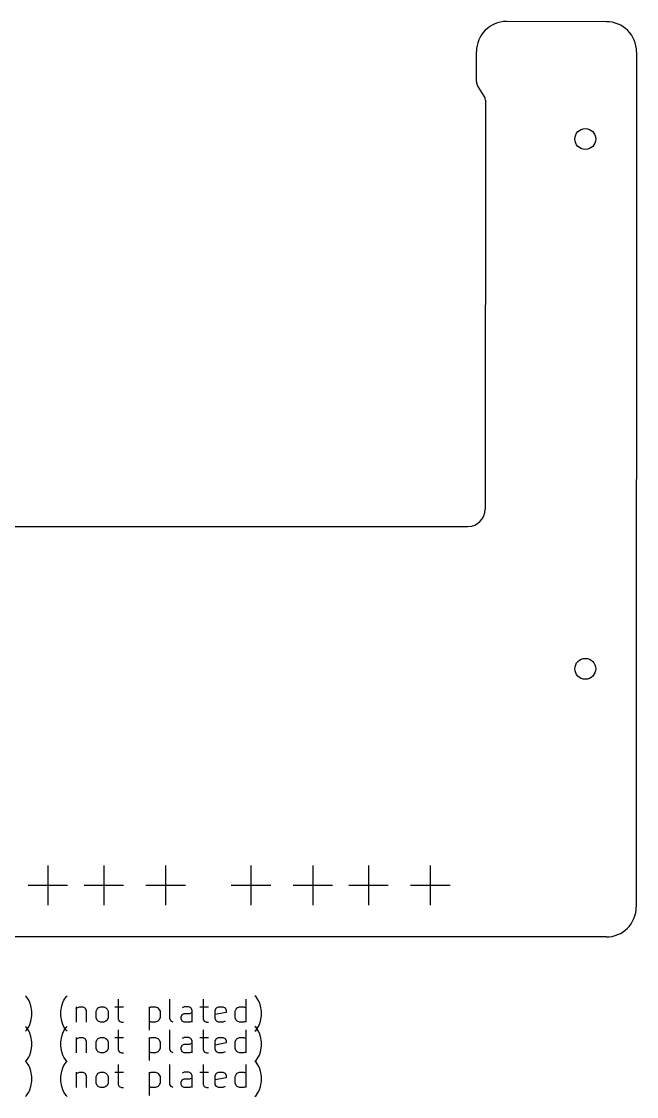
# Model space of a CAD drawing. Extents: x 2.36 to 6.39, y -5.5 to -1.85.
# Drawn here: x 4.305 to 6.394, y -5.503 to -1.85 of the extents above; entities that cross this region are included whole.
import ezdxf

# ---------------------------------------------------------------- set-up
doc = ezdxf.new("R2010")
doc.units = 0
doc.header["$MEASUREMENT"] = 0
doc.layers.add('BLACK', color=7, linetype='CONTINUOUS')

msp = doc.modelspace()

# ---------------------------------------------------------------- linework, layer by layer
at = {"layer": 'BLACK', "linetype": 'CONTINUOUS'}
for p, q in [((6.292, -1.8511), (5.9531, -1.8504)), ((5.8507, -2.0548), (5.8507, -1.9528)), ((6.3944, -1.9534), (6.3937, -4.8583)), ((5.8771, -2.1039), (5.8546, -2.0681)), ((5.881, -2.1172), (5.8807, -3.5067)), ((3.0933, -3.5657), (5.8217, -3.5657)), ((4.3951, -4.7182), (4.3951, -4.8521)), ((4.5849, -4.7182), (4.5849, -4.8521)), ((4.7951, -4.7182), (4.7951, -4.8521)), ((5.0849, -4.7182), (5.0849, -4.8521)), ((5.2951, -4.7182), (5.2951, -4.8521)), ((5.4839, -4.7182), (5.4839, -4.8521)), ((5.6941, -4.7182), (5.6941, -4.8521)), ((4.3282, -4.7852), (4.462, -4.7852)), ((4.518, -4.7852), (4.6518, -4.7852)), ((4.7282, -4.7852), (4.862, -4.7852)), ((5.018, -4.7852), (5.1518, -4.7852)), ((5.2282, -4.7852), (5.362, -4.7852)), ((5.417, -4.7852), (5.5508, -4.7852)), ((5.6272, -4.7852), (5.761, -4.7852)), ((6.2913, -4.9606), (2.5433, -4.9606)), ((4.3224, -5.1643), (4.3186, -5.1606)), ((4.3299, -5.1756), (4.3224, -5.1643)), ((4.3336, -5.1831), (4.3299, -5.1756)), ((4.3374, -5.1943), (4.3336, -5.1831)), ((4.4423, -5.1943), (4.4461, -5.1831)), ((4.4461, -5.1831), (4.4498, -5.1756)), ((4.4498, -5.1756), (4.4573, -5.1643)), ((4.4573, -5.1643), (4.4611, -5.1606)), ((4.6336, -5.1718), (4.6336, -5.2393)), ((4.8098, -5.2393), (4.8098, -5.1718)), ((4.9223, -5.1718), (4.9223, -5.2393)), ((5.0685, -5.2506), (5.0685, -5.1718)), ((5.1023, -5.1643), (5.0985, -5.1606)), ((5.1098, -5.1756), (5.1023, -5.1643)), ((5.1135, -5.1831), (5.1098, -5.1756)), ((5.1173, -5.1943), (5.1135, -5.1831)), ((4.3411, -5.2131), (4.3374, -5.1943)), ((4.3411, -5.2281), (4.3411, -5.2131)), ((4.4386, -5.2131), (4.4423, -5.1943)), ((4.4386, -5.2281), (4.4386, -5.2131)), ((4.4911, -5.1981), (4.4911, -5.2506)), ((4.4911, -5.2056), (4.4948, -5.2018)), ((4.4948, -5.2018), (4.5023, -5.1981)), ((4.5023, -5.1981), (4.5136, -5.1981)), ((4.5136, -5.1981), (4.5211, -5.2018)), ((4.5211, -5.2018), (4.5248, -5.2093)), ((4.5248, -5.2093), (4.5248, -5.2506)), ((4.5586, -5.2131), (4.5623, -5.2056)), ((4.5586, -5.2356), (4.5586, -5.2131)), ((4.5623, -5.2056), (4.5661, -5.2018)), ((4.5661, -5.2018), (4.5736, -5.1981)), ((4.5736, -5.1981), (4.5848, -5.1981)), ((4.5848, -5.1981), (4.5923, -5.2018)), ((4.5923, -5.2018), (4.5961, -5.2056)), ((4.5961, -5.2056), (4.5998, -5.2131)), ((4.5998, -5.2131), (4.5998, -5.2356)), ((4.6223, -5.1981), (4.6523, -5.1981)), ((4.7386, -5.1981), (4.7386, -5.2768)), ((4.7386, -5.2018), (4.7461, -5.1981)), ((4.7461, -5.1981), (4.7611, -5.1981)), ((4.7611, -5.1981), (4.7686, -5.2018)), ((4.7686, -5.2018), (4.7723, -5.2056)), ((4.7723, -5.2056), (4.7761, -5.2131)), ((4.7761, -5.2131), (4.7761, -5.2356)), ((4.8585, -5.1981), (4.851, -5.2018)), ((4.851, -5.2243), (4.8585, -5.2206)), ((4.8735, -5.1981), (4.8585, -5.1981)), ((4.8585, -5.2206), (4.8773, -5.2206)), ((4.881, -5.2018), (4.8735, -5.1981)), ((4.8773, -5.2206), (4.8848, -5.2168)), ((4.8848, -5.2093), (4.881, -5.2018)), ((4.8848, -5.2506), (4.8848, -5.2093)), ((4.911, -5.1981), (4.941, -5.1981)), ((4.9635, -5.2093), (4.9673, -5.2018)), ((4.9635, -5.2393), (4.9635, -5.2093)), ((5.001, -5.2168), (4.9635, -5.2243)), ((4.9673, -5.2018), (4.9748, -5.1981)), ((4.9748, -5.1981), (4.9898, -5.1981)), ((4.9898, -5.1981), (4.9973, -5.2018)), ((4.9973, -5.2018), (5.001, -5.2093)), ((5.001, -5.2093), (5.001, -5.2168)), ((5.031, -5.2131), (5.0348, -5.2056)), ((5.031, -5.2356), (5.031, -5.2131)), ((5.0348, -5.2056), (5.0385, -5.2018)), ((5.0385, -5.2018), (5.046, -5.1981)), ((5.046, -5.1981), (5.061, -5.1981)), ((5.061, -5.1981), (5.0685, -5.2018)), ((5.121, -5.2131), (5.1173, -5.1943)), ((5.121, -5.2281), (5.121, -5.2131)), ((4.3299, -5.2656), (4.3336, -5.2581)), ((4.3336, -5.2581), (4.3374, -5.2468)), ((4.3374, -5.2468), (4.3411, -5.2281)), ((4.4423, -5.2468), (4.4386, -5.2281)), ((4.4461, -5.2581), (4.4423, -5.2468)), ((4.4498, -5.2656), (4.4461, -5.2581)), ((4.5623, -5.2431), (4.5586, -5.2356)), ((4.5661, -5.2468), (4.5623, -5.2431)), ((4.5736, -5.2506), (4.5661, -5.2468)), ((4.5848, -5.2506), (4.5736, -5.2506)), ((4.5923, -5.2468), (4.5848, -5.2506)), ((4.5961, -5.2431), (4.5923, -5.2468)), ((4.5998, -5.2356), (4.5961, -5.2431)), ((4.6336, -5.2393), (4.6373, -5.2468)), ((4.6373, -5.2468), (4.6448, -5.2506)), ((4.6448, -5.2506), (4.6523, -5.2506)), ((4.7461, -5.2506), (4.7386, -5.2468)), ((4.7611, -5.2506), (4.7461, -5.2506)), ((4.7686, -5.2468), (4.7611, -5.2506)), ((4.7723, -5.2431), (4.7686, -5.2468)), ((4.7761, -5.2356), (4.7723, -5.2431)), ((4.8136, -5.2468), (4.8098, -5.2393)), ((4.8211, -5.2506), (4.8136, -5.2468)), ((4.8473, -5.2318), (4.851, -5.2243)), ((4.8473, -5.2393), (4.8473, -5.2318)), ((4.851, -5.2468), (4.8473, -5.2393)), ((4.8585, -5.2506), (4.851, -5.2468)), ((4.8773, -5.2506), (4.8585, -5.2506)), ((4.8848, -5.2468), (4.8773, -5.2506)), ((4.9223, -5.2393), (4.926, -5.2468)), ((4.926, -5.2468), (4.9335, -5.2506)), ((4.9335, -5.2506), (4.941, -5.2506)), ((4.9673, -5.2468), (4.9635, -5.2393)), ((4.9748, -5.2506), (4.9673, -5.2468)), ((4.9898, -5.2506), (4.9748, -5.2506)), ((4.9973, -5.2468), (4.9898, -5.2506)), ((5.0348, -5.2431), (5.031, -5.2356)), ((5.0385, -5.2468), (5.0348, -5.2431)), ((5.046, -5.2506), (5.0385, -5.2468)), ((5.061, -5.2506), (5.046, -5.2506)), ((5.0685, -5.2468), (5.061, -5.2506)), ((5.1098, -5.2656), (5.1135, -5.2581)), ((5.1135, -5.2581), (5.1173, -5.2468)), ((5.1173, -5.2468), (5.121, -5.2281)), ((4.3224, -5.2683), (4.3186, -5.2645)), ((4.3186, -5.2806), (4.3224, -5.2768)), ((4.3224, -5.2768), (4.3299, -5.2656)), ((4.3299, -5.2795), (4.3224, -5.2683)), ((4.3336, -5.287), (4.3299, -5.2795)), ((4.3374, -5.2983), (4.3336, -5.287)), ((4.4423, -5.2983), (4.4461, -5.287)), ((4.4461, -5.287), (4.4498, -5.2795)), ((4.4573, -5.2768), (4.4498, -5.2656)), ((4.4498, -5.2795), (4.4573, -5.2683)), ((4.4573, -5.2683), (4.4611, -5.2645)), ((4.4611, -5.2806), (4.4573, -5.2768)), ((4.6336, -5.2758), (4.6336, -5.3433)), ((4.8098, -5.3433), (4.8098, -5.2758)), ((4.9223, -5.2758), (4.9223, -5.3433)), ((5.0685, -5.3545), (5.0685, -5.2758)), ((5.1023, -5.2683), (5.0985, -5.2645)), ((5.0985, -5.2806), (5.1023, -5.2768)), ((5.1023, -5.2768), (5.1098, -5.2656)), ((5.1098, -5.2795), (5.1023, -5.2683)), ((5.1135, -5.287), (5.1098, -5.2795)), ((5.1173, -5.2983), (5.1135, -5.287)), ((4.3411, -5.317), (4.3374, -5.2983)), ((4.3374, -5.3508), (4.3411, -5.332)), ((4.3411, -5.332), (4.3411, -5.317)), ((4.4386, -5.317), (4.4423, -5.2983)), ((4.4386, -5.332), (4.4386, -5.317)), ((4.4423, -5.3508), (4.4386, -5.332)), ((4.4911, -5.302), (4.4911, -5.3545)), ((4.4911, -5.3095), (4.4948, -5.3058)), ((4.4948, -5.3058), (4.5023, -5.302)), ((4.5023, -5.302), (4.5136, -5.302)), ((4.5136, -5.302), (4.5211, -5.3058)), ((4.5211, -5.3058), (4.5248, -5.3133)), ((4.5248, -5.3133), (4.5248, -5.3545)), ((4.5586, -5.317), (4.5623, -5.3095)), ((4.5586, -5.3395), (4.5586, -5.317)), ((4.5623, -5.3095), (4.5661, -5.3058)), ((4.5661, -5.3058), (4.5736, -5.302)), ((4.5736, -5.302), (4.5848, -5.302)), ((4.5848, -5.302), (4.5923, -5.3058)), ((4.5923, -5.3058), (4.5961, -5.3095)), ((4.5961, -5.3095), (4.5998, -5.317)), ((4.5998, -5.317), (4.5998, -5.3395)), ((4.6223, -5.302), (4.6523, -5.302)), ((4.7386, -5.302), (4.7386, -5.3808)), ((4.7386, -5.3058), (4.7461, -5.302)), ((4.7461, -5.302), (4.7611, -5.302)), ((4.7611, -5.302), (4.7686, -5.3058)), ((4.7686, -5.3058), (4.7723, -5.3095)), ((4.7723, -5.3095), (4.7761, -5.317)), ((4.7761, -5.317), (4.7761, -5.3395)), ((4.8473, -5.3358), (4.851, -5.3283)), ((4.8585, -5.302), (4.851, -5.3058)), ((4.851, -5.3283), (4.8585, -5.3245)), ((4.8735, -5.302), (4.8585, -5.302)), ((4.8585, -5.3245), (4.8773, -5.3245)), ((4.881, -5.3058), (4.8735, -5.302)), ((4.8773, -5.3245), (4.8848, -5.3208)), ((4.8848, -5.3133), (4.881, -5.3058)), ((4.8848, -5.3545), (4.8848, -5.3133)), ((4.911, -5.302), (4.941, -5.302)), ((4.9635, -5.3133), (4.9673, -5.3058)), ((4.9635, -5.3433), (4.9635, -5.3133)), ((5.001, -5.3208), (4.9635, -5.3283)), ((4.9673, -5.3058), (4.9748, -5.302)), ((4.9748, -5.302), (4.9898, -5.302)), ((4.9898, -5.302), (4.9973, -5.3058)), ((4.9973, -5.3058), (5.001, -5.3133)), ((5.001, -5.3133), (5.001, -5.3208)), ((5.031, -5.317), (5.0348, -5.3095)), ((5.031, -5.3395), (5.031, -5.317)), ((5.0348, -5.3095), (5.0385, -5.3058)), ((5.0385, -5.3058), (5.046, -5.302)), ((5.046, -5.302), (5.061, -5.302)), ((5.061, -5.302), (5.0685, -5.3058)), ((5.121, -5.317), (5.1173, -5.2983)), ((5.1173, -5.3508), (5.121, -5.332)), ((5.121, -5.332), (5.121, -5.317)), ((4.3299, -5.3695), (4.3336, -5.362)), ((4.3336, -5.362), (4.3374, -5.3508)), ((4.4461, -5.362), (4.4423, -5.3508)), ((4.4498, -5.3695), (4.4461, -5.362)), ((4.5623, -5.347), (4.5586, -5.3395)), ((4.5661, -5.3508), (4.5623, -5.347)), ((4.5736, -5.3545), (4.5661, -5.3508)), ((4.5848, -5.3545), (4.5736, -5.3545)), ((4.5923, -5.3508), (4.5848, -5.3545)), ((4.5961, -5.347), (4.5923, -5.3508)), ((4.5998, -5.3395), (4.5961, -5.347)), ((4.6336, -5.3433), (4.6373, -5.3508)), ((4.6373, -5.3508), (4.6448, -5.3545)), ((4.6448, -5.3545), (4.6523, -5.3545)), ((4.7461, -5.3545), (4.7386, -5.3508)), ((4.7611, -5.3545), (4.7461, -5.3545)), ((4.7686, -5.3508), (4.7611, -5.3545)), ((4.7723, -5.347), (4.7686, -5.3508)), ((4.7761, -5.3395), (4.7723, -5.347)), ((4.8136, -5.3508), (4.8098, -5.3433)), ((4.8211, -5.3545), (4.8136, -5.3508)), ((4.8473, -5.3433), (4.8473, -5.3358)), ((4.851, -5.3508), (4.8473, -5.3433)), ((4.8585, -5.3545), (4.851, -5.3508)), ((4.8773, -5.3545), (4.8585, -5.3545)), ((4.8848, -5.3508), (4.8773, -5.3545)), ((4.9223, -5.3433), (4.926, -5.3508)), ((4.926, -5.3508), (4.9335, -5.3545)), ((4.9335, -5.3545), (4.941, -5.3545)), ((4.9673, -5.3508), (4.9635, -5.3433)), ((4.9748, -5.3545), (4.9673, -5.3508)), ((4.9898, -5.3545), (4.9748, -5.3545)), ((4.9973, -5.3508), (4.9898, -5.3545)), ((5.0348, -5.347), (5.031, -5.3395)), ((5.0385, -5.3508), (5.0348, -5.347)), ((5.046, -5.3545), (5.0385, -5.3508)), ((5.061, -5.3545), (5.046, -5.3545)), ((5.0685, -5.3508), (5.061, -5.3545)), ((5.1098, -5.3695), (5.1135, -5.362)), ((5.1135, -5.362), (5.1173, -5.3508)), ((4.3186, -5.3845), (4.3224, -5.3808)), ((4.3224, -5.3864), (4.3186, -5.3826)), ((4.3224, -5.3808), (4.3299, -5.3695)), ((4.3299, -5.3976), (4.3224, -5.3864)), ((4.3336, -5.4051), (4.3299, -5.3976)), ((4.3374, -5.4164), (4.3336, -5.4051)), ((4.4423, -5.4164), (4.4461, -5.4051)), ((4.4461, -5.4051), (4.4498, -5.3976)), ((4.4573, -5.3808), (4.4498, -5.3695)), ((4.4498, -5.3976), (4.4573, -5.3864)), ((4.4611, -5.3845), (4.4573, -5.3808)), ((4.4573, -5.3864), (4.4611, -5.3826)), ((4.6336, -5.3939), (4.6336, -5.4614)), ((4.8098, -5.4614), (4.8098, -5.3939)), ((4.9223, -5.3939), (4.9223, -5.4614)), ((5.0685, -5.4726), (5.0685, -5.3939)), ((5.0985, -5.3845), (5.1023, -5.3808)), ((5.1023, -5.3864), (5.0985, -5.3826)), ((5.1023, -5.3808), (5.1098, -5.3695)), ((5.1098, -5.3976), (5.1023, -5.3864)), ((5.1135, -5.4051), (5.1098, -5.3976)), ((5.1173, -5.4164), (5.1135, -5.4051)), ((4.3411, -5.4351), (4.3374, -5.4164)), ((4.3411, -5.4501), (4.3411, -5.4351)), ((4.4386, -5.4351), (4.4423, -5.4164)), ((4.4386, -5.4501), (4.4386, -5.4351)), ((4.4911, -5.4201), (4.4911, -5.4726)), ((4.4911, -5.4276), (4.4948, -5.4239)), ((4.4948, -5.4239), (4.5023, -5.4201)), ((4.5023, -5.4201), (4.5136, -5.4201)), ((4.5136, -5.4201), (4.5211, -5.4239)), ((4.5211, -5.4239), (4.5248, -5.4314)), ((4.5248, -5.4314), (4.5248, -5.4726)), ((4.5586, -5.4351), (4.5623, -5.4276)), ((4.5586, -5.4576), (4.5586, -5.4351)), ((4.5623, -5.4276), (4.5661, -5.4239)), ((4.5661, -5.4239), (4.5736, -5.4201)), ((4.5736, -5.4201), (4.5848, -5.4201)), ((4.5848, -5.4201), (4.5923, -5.4239)), ((4.5923, -5.4239), (4.5961, -5.4276)), ((4.5961, -5.4276), (4.5998, -5.4351)), ((4.5998, -5.4351), (4.5998, -5.4576)), ((4.6223, -5.4201), (4.6523, -5.4201)), ((4.7386, -5.4201), (4.7386, -5.4989)), ((4.7386, -5.4239), (4.7461, -5.4201)), ((4.7461, -5.4201), (4.7611, -5.4201)), ((4.7611, -5.4201), (4.7686, -5.4239)), ((4.7686, -5.4239), (4.7723, -5.4276)), ((4.7723, -5.4276), (4.7761, -5.4351)), ((4.7761, -5.4351), (4.7761, -5.4576)), ((4.8585, -5.4201), (4.851, -5.4239)), ((4.8735, -5.4201), (4.8585, -5.4201)), ((4.881, -5.4239), (4.8735, -5.4201)), ((4.8773, -5.4426), (4.8848, -5.4389)), ((4.8848, -5.4314), (4.881, -5.4239)), ((4.8848, -5.4726), (4.8848, -5.4314)), ((4.911, -5.4201), (4.941, -5.4201)), ((4.9635, -5.4314), (4.9673, -5.4239)), ((4.9635, -5.4614), (4.9635, -5.4314)), ((5.001, -5.4389), (4.9635, -5.4464)), ((4.9673, -5.4239), (4.9748, -5.4201)), ((4.9748, -5.4201), (4.9898, -5.4201)), ((4.9898, -5.4201), (4.9973, -5.4239)), ((4.9973, -5.4239), (5.001, -5.4314)), ((5.001, -5.4314), (5.001, -5.4389)), ((5.031, -5.4351), (5.0348, -5.4276)), ((5.031, -5.4576), (5.031, -5.4351)), ((5.0348, -5.4276), (5.0385, -5.4239)), ((5.0385, -5.4239), (5.046, -5.4201)), ((5.046, -5.4201), (5.061, -5.4201)), ((5.061, -5.4201), (5.0685, -5.4239)), ((5.121, -5.4351), (5.1173, -5.4164)), ((5.121, -5.4501), (5.121, -5.4351)), ((4.3336, -5.4801), (4.3374, -5.4689)), ((4.3374, -5.4689), (4.3411, -5.4501)), ((4.4423, -5.4689), (4.4386, -5.4501)), ((4.4461, -5.4801), (4.4423, -5.4689)), ((4.5623, -5.4651), (4.5586, -5.4576)), ((4.5661, -5.4689), (4.5623, -5.4651)), ((4.5736, -5.4726), (4.5661, -5.4689)), ((4.5848, -5.4726), (4.5736, -5.4726)), ((4.5923, -5.4689), (4.5848, -5.4726)), ((4.5961, -5.4651), (4.5923, -5.4689)), ((4.5998, -5.4576), (4.5961, -5.4651)), ((4.6336, -5.4614), (4.6373, -5.4689)), ((4.6373, -5.4689), (4.6448, -5.4726)), ((4.6448, -5.4726), (4.6523, -5.4726)), ((4.7461, -5.4726), (4.7386, -5.4689)), ((4.7611, -5.4726), (4.7461, -5.4726)), ((4.7686, -5.4689), (4.7611, -5.4726)), ((4.7723, -5.4651), (4.7686, -5.4689)), ((4.7761, -5.4576), (4.7723, -5.4651)), ((4.8136, -5.4689), (4.8098, -5.4614)), ((4.8211, -5.4726), (4.8136, -5.4689)), ((4.8473, -5.4539), (4.851, -5.4464)), ((4.8473, -5.4614), (4.8473, -5.4539)), ((4.851, -5.4689), (4.8473, -5.4614)), ((4.851, -5.4464), (4.8585, -5.4426)), ((4.8585, -5.4726), (4.851, -5.4689)), ((4.8585, -5.4426), (4.8773, -5.4426)), ((4.8773, -5.4726), (4.8585, -5.4726)), ((4.8848, -5.4689), (4.8773, -5.4726)), ((4.9223, -5.4614), (4.926, -5.4689)), ((4.926, -5.4689), (4.9335, -5.4726)), ((4.9335, -5.4726), (4.941, -5.4726)), ((4.9673, -5.4689), (4.9635, -5.4614)), ((4.9748, -5.4726), (4.9673, -5.4689)), ((4.9898, -5.4726), (4.9748, -5.4726)), ((4.9973, -5.4689), (4.9898, -5.4726)), ((5.0348, -5.4651), (5.031, -5.4576)), ((5.0385, -5.4689), (5.0348, -5.4651)), ((5.046, -5.4726), (5.0385, -5.4689)), ((5.061, -5.4726), (5.046, -5.4726)), ((5.0685, -5.4689), (5.061, -5.4726)), ((5.1135, -5.4801), (5.1173, -5.4689)), ((5.1173, -5.4689), (5.121, -5.4501)), ((4.3186, -5.5026), (4.3224, -5.4989)), ((4.3224, -5.4989), (4.3299, -5.4876)), ((4.3299, -5.4876), (4.3336, -5.4801)), ((4.4498, -5.4876), (4.4461, -5.4801)), ((4.4573, -5.4989), (4.4498, -5.4876)), ((4.4611, -5.5026), (4.4573, -5.4989)), ((5.0985, -5.5026), (5.1023, -5.4989)), ((5.1023, -5.4989), (5.1098, -5.4876)), ((5.1098, -5.4876), (5.1135, -5.4801))]:
    msp.add_line(p, q, dxfattribs=at)
at = {"layer": 'BLACK'}
for centre in [(6.2205, -2.2496), (6.2205, -4.0496)]:
    msp.add_circle(centre, 0.0354, dxfattribs=at)
for centre, radius, start, end in [((5.9531, -1.9528), 0.1024, 90, 180), ((6.292, -1.9534), 0.1024, 0.0006, 90.0006), ((5.8757, -2.0548), 0.025, -180.0009, -147.7796), ((5.856, -2.1172), 0.025, -0.0068, 32.2261), ((5.8217, -3.5067), 0.0591, -90, 0), ((6.2913, -4.8583), 0.1024, -90, 0)]:
    msp.add_arc(centre, radius, start, end, dxfattribs=at)

doc.saveas('drawing.dxf')
